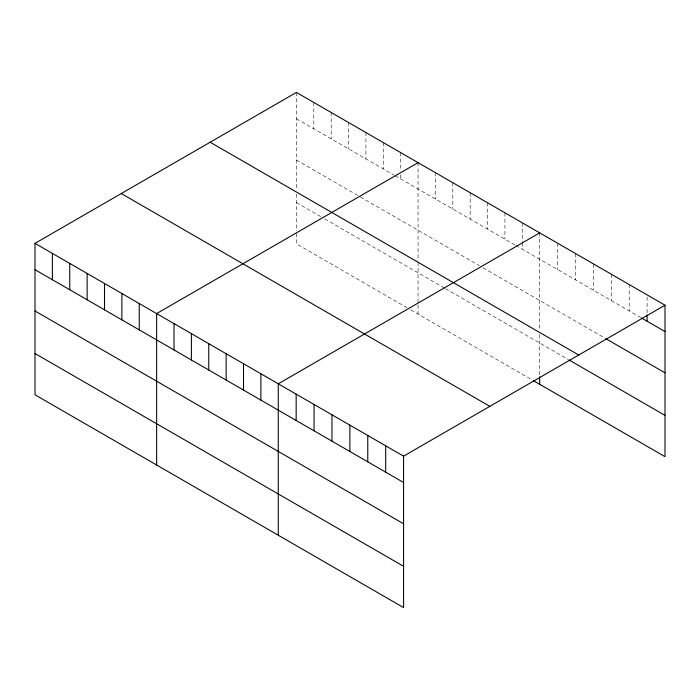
<?xml version="1.0" encoding="UTF-8"?>
<svg xmlns="http://www.w3.org/2000/svg" width="700" height="700" viewBox="0 0 700 700"><rect width="100%" height="100%" fill="white"/><g stroke="black" fill="none" stroke-linecap="round" stroke-linejoin="round"><path stroke-width="0.53" stroke-dasharray="3.5 2.62" d="M296.424 92.418L296.424 189.814M296.424 118.764L394.275 175.263M395.194 175.787L514.99 244.956M515.909 245.481L640.5 317.415M296.424 160.046L359.529 196.472M360.439 197.006L479.325 265.641M482.983 267.75L604.695 338.021M296.424 202.571L321.116 216.834M324.774 218.942L444.579 288.111M445.489 288.636L567.954 359.336M407.076 307.738L296.424 243.854L296.424 231.901M410.743 309.855L532.367 380.074M647.097 296.984L647.097 312.795M629.195 284.541L629.195 310.887M611.293 274.207L611.293 300.554M593.39 263.874L593.39 290.22M575.488 253.531L575.488 279.877M557.585 243.197L557.585 269.544M539.683 232.864L539.683 330.26M539.683 334.512L539.683 376.696M522.305 222.827L522.305 241.797M522.305 242.856L522.305 249.174M504.936 212.8L504.936 239.146M487.559 202.773L487.559 229.11M470.181 192.736L470.181 219.082M452.804 182.709L452.804 209.055M435.426 172.673L435.426 199.019M418.058 162.645L418.058 261.1M418.058 262.168L418.058 314.072M400.68 152.609L400.68 170.529M400.68 174.737L400.68 178.955M383.303 142.581L383.303 168.928M365.925 132.545L365.925 158.891M348.547 122.518L348.547 148.864M331.179 112.481L331.179 138.827M313.801 102.454L313.801 128.8M296.424 194.066L296.424 230.816"/><path stroke-width="1.05" d="M35 243.355L403.576 456.146L403.576 607.582L35 394.783L35 243.355L296.424 92.418L665 305.217L665 456.645L533.286 380.599M418.058 162.645L156.634 313.574L156.634 465.01M539.683 232.864L278.259 383.793L278.259 535.229M403.576 456.146L665 305.217M641.445 317.957L665 331.564M605.64 338.572L665 372.838M210.157 142.222L578.734 355.023M568.89 359.879L665 415.371M121.266 193.541L489.843 406.341M35 269.692L403.576 482.492M35 310.975L403.576 523.775M35 353.509L403.576 566.3M647.097 314.904L647.097 321.221M539.683 376.696L539.683 384.3M385.674 445.812L385.674 472.159M367.771 435.479L367.771 461.816M349.869 425.136L349.869 451.483M331.966 414.803L331.966 441.149M314.064 404.469L314.064 430.815M296.161 394.135L296.161 420.481M260.881 373.765L260.881 400.111M243.513 363.729L243.513 390.075M226.135 353.701L226.135 380.047M208.758 343.665L208.758 370.011M191.38 333.637L191.38 359.984M174.002 323.601L174.002 349.947M139.256 303.537L139.256 329.884M121.879 293.51L121.879 319.856M104.501 283.474L104.501 309.82M87.124 273.446L87.124 299.793M69.755 263.419L69.755 289.756M52.377 253.382L52.377 279.729"/></g></svg>
